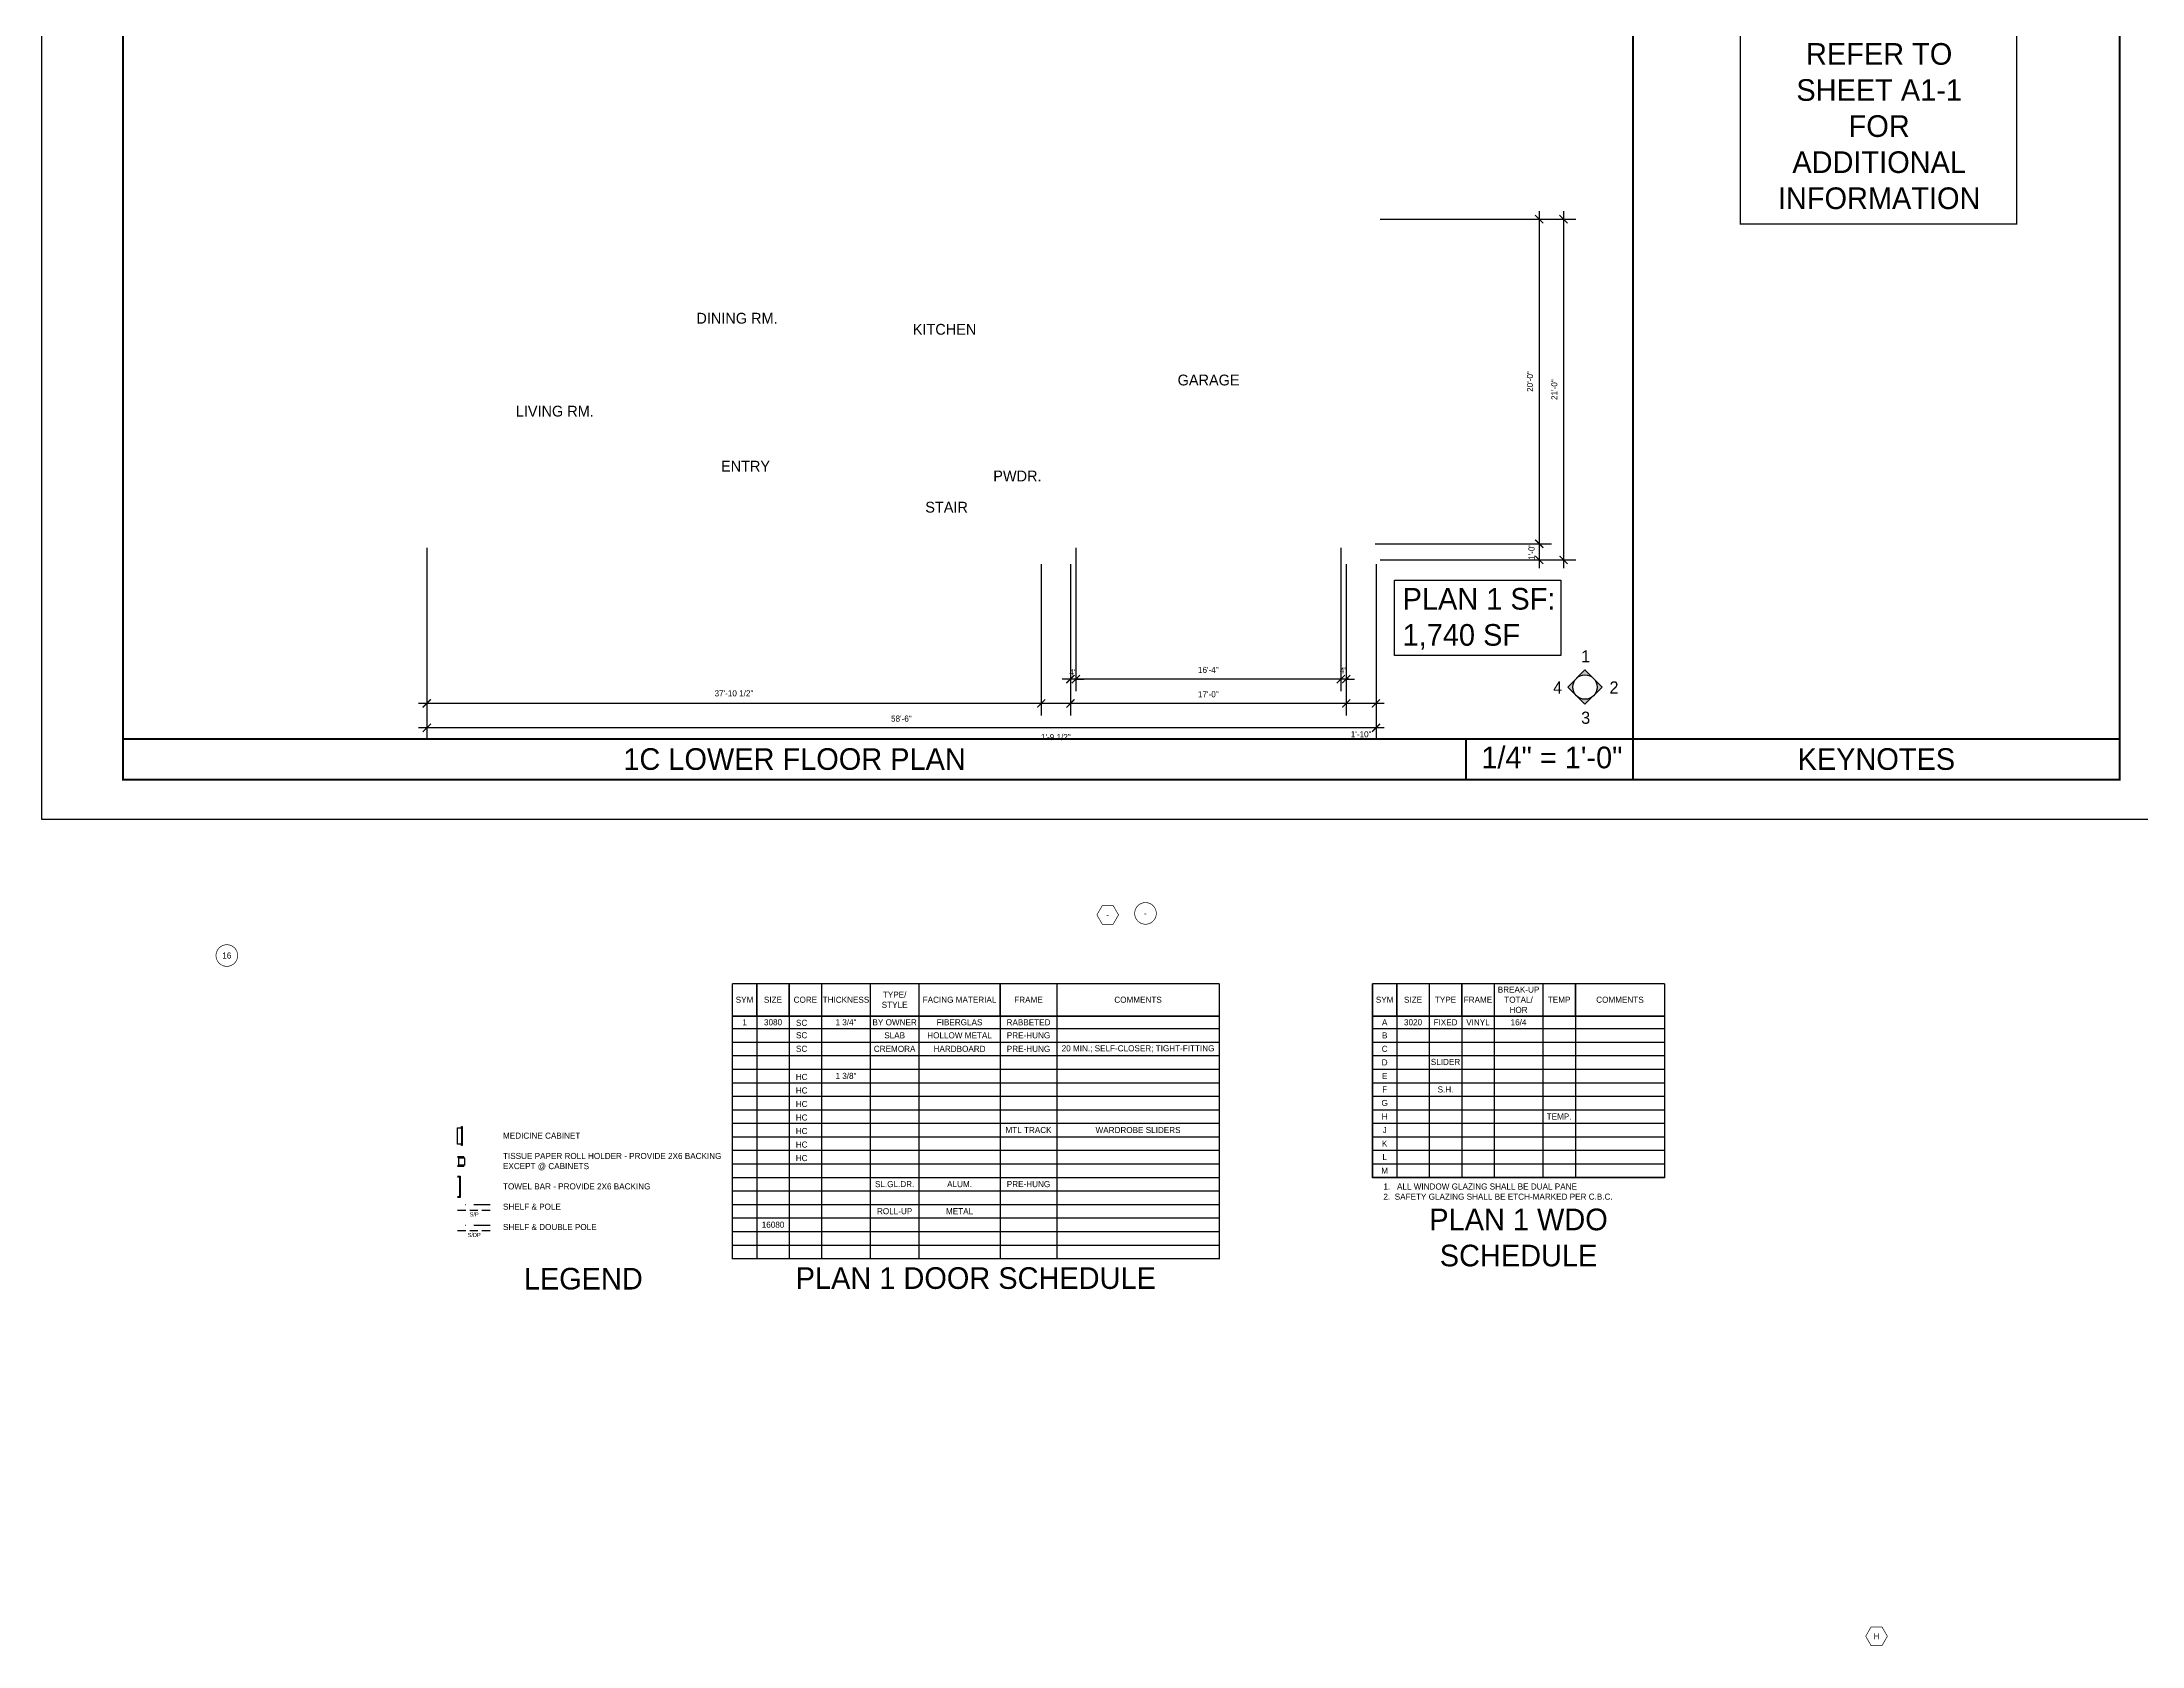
# Model space of a CAD drawing. Extents: x -3307 to 714, y -1870 to 708.
# Drawn here: x -1728 to -175, y -1763 to -577 of the extents above; entities that cross this region are included whole.
import ezdxf
from ezdxf.enums import TextEntityAlignment as Align

# ---------------------------------------------------------------- set-up
doc = ezdxf.new("R2010")
doc.units = 0
doc.header["$LTSCALE"] = 48
doc.header["$MEASUREMENT"] = 0
doc.header["$PDMODE"] = 3
doc.header["$PDSIZE"] = -2
doc.linetypes.add('DASHDOT2', pattern=[0.5, 0.25, -0.125, 0, -0.125])
doc.linetypes.add('HIDDEN2', pattern=[0.1875, 0.125, -0.0625])
doc.layers.get('0').update_dxf_attribs({"linetype": 'CONTINUOUS'})
doc.layers.get('DEFPOINTS').update_dxf_attribs({"linetype": 'CONTINUOUS'})
for name, color, linetype, lineweight in [('24X36TB', 7, 'CONTINUOUS', 30), ('A-MISC1', 1, 'CONTINUOUS', 25), ('A-MISC2', 1, 'CONTINUOUS', 25)]:
    doc.layers.add(name, color=color, linetype=linetype, lineweight=lineweight)
for name, color, linetype in [('A-DIMS', 3, 'CONTINUOUS'), ('A-MISC', 6, 'CONTINUOUS'), ('A-POLE', 3, 'HIDDEN2'), ('A-SYM', 2, 'CONTINUOUS'), ('A-SYM TEXT', 3, 'CONTINUOUS'), ('A-SYMTEXT', 2, 'CONTINUOUS'), ('A-TEXT', 3, 'CONTINUOUS'), ('A_DR_SCH_TXT', 3, 'CONTINUOUS'), ('A_WDO_SCH', 7, 'CONTINUOUS'), ('A_WDO_SCH_TXT', 3, 'CONTINUOUS'), ('AA-MISC', 6, 'CONTINUOUS'), ('TB-text', 3, 'CONTINUOUS')]:
    doc.layers.add(name, color=color, linetype=linetype)
doc.styles.get("Standard").update_dxf_attribs({"font": 'ERASMD.TTF', "height": 4.5})
doc.dimstyles.new('ARCHITECTURE', dxfattribs={"dimscale": 48, "dimtxt": 0.18, "dimasz": 0.125, "dimexe": 0.1875, "dimexo": 0.0625, "dimgap": 0.09375, "dimtad": 1, "dimdec": 4, "dimzin": 3, "dimdsep": 46, "dimlunit": 4, "dimtxsty": 'Standard', "dimblk1": 'ARCHTICK', "dimblk2": 'ARCHTICK', "dimsah": 1, "dimcen": 0.09375, "dimdle": 0.125, "dimclrd": 1, "dimclre": 1, "dimclrt": 3, "dimadec": 0, "dimazin": 0, "dimtfac": 1, "dimtdec": 4, "dimtofl": 0, "dimtmove": 2, "dimatfit": 3, "dimldrblk": 'ARCHTICK', "dimfxl": 1, "dimfrac": 2, "dimtolj": 1, "dimtzin": 0, "dimarcsym": 0})

# ---------------------------------------------------------------- blocks, each defined once
blk = doc.blocks.new('DERF')
at = {"layer": 'A-MISC2', "linetype": 'Continuous'}
for p, q in [((-1311.2, -1088.7), (-1316, -1088.7)), ((-1311.2, -1089.2), (-1316, -1089.2)), ((-1311.2, -1095.2), (-1316, -1095.2)), ((-1311.2, -1095.7), (-1316, -1095.7)), ((-1315, -1094.7), (-1315, -1089.7)), ((-1310.5, -1089.7), (-1315, -1089.7)), ((-1310.5, -1094.7), (-1315, -1094.7)), ((-1312, -1089.7), (-1312, -1089.2)), ((-1312, -1095.2), (-1312, -1094.7)), ((-1311.2, -1089.2), (-1311.2, -1088.7)), ((-1311.2, -1095.7), (-1311.2, -1095.2)), ((-1310.5, -1094.7), (-1310.5, -1089.7))]:
    blk.add_line(p, q, dxfattribs=at)
blk = doc.blocks.new('A$C55E5684B')
at = {"layer": 'AA-MISC'}
for p, q in [((0, 13), (3, 13)), ((0, 1), (0, 13)), ((3, 1), (0, 1)), ((3, 13), (3, 14)), ((3, 14), (3.5, 14)), ((3, 13), (3, 1)), ((3, 0), (3, 1)), ((3.5, 14), (3.5, 0)), ((3.5, 0), (3, 0))]:
    blk.add_line(p, q, dxfattribs=at)
blk = doc.blocks.new('01PSRV01')
at = {"color": 0, "linetype": 'ByBlock'}
blk.add_lwpolyline([(0, 0.5), (-0.43, -0.25), (0.43, -0.25)], close=True, dxfattribs=at)
blk.add_attdef('NUMBER', text='', height=0.25, dxfattribs=at).set_placement((0, 0), align=Align.MIDDLE)
blk = doc.blocks.new('A$C06A91398')
at = {"layer": '24X36TB'}
for p, q in [((495.6, 322.6), (495.6, 274.6)), ((444.6, 306.6), (582.6, 306.6)), ((444.6, 290.6), (582.6, 290.6)), ((444.6, 274.6), (582.6, 274.6)), ((464.9, 250.6), (464.9, 202.6)), ((531.5, 250.6), (531.5, 202.6)), ((444.6, 234.6), (582.6, 234.6)), ((444.6, 218.6), (582.6, 218.6))]:
    blk.add_line(p, q, dxfattribs=at)
blk.add_lwpolyline([(-1115.9, 1085.1), (612.1, 1085.1), (612.1, -66.9), (-1115.9, -66.9)], close=True, dxfattribs=at)
for points, const_width in [([(420.6, -37.4), (420.6, 1055.6), (-1055.9, 1055.6), (-1055.9, -37.4)], 1.5), ([(444.6, 647.5), (444.6, 959.3), (582.6, 959.3), (582.6, 647.5)], 1.5), ([(444.6, 346.6), (444.6, 623.5), (582.6, 623.5), (582.6, 346.6)], 1.5), ([(444.6, 274.6), (444.6, 322.6), (582.6, 322.6), (582.6, 274.6)], 1.5), ([(444.6, 202.6), (444.6, 250.6), (582.6, 250.6), (582.6, 202.6)], 1.5), ([(444.6, 178.6), (582.6, 178.6), (582.6, 154.6), (444.6, 154.6)], 1.5), ([(444.6, 34.6), (444.6, 130.6), (582.6, 130.6), (582.6, 34.6)], 1.5), ([(444.6, 10.6), (582.6, 10.6), (582.6, -37.4), (444.6, -37.4)], 2)]:
    blk.add_lwpolyline(points, close=True, dxfattribs=dict(at, const_width=const_width))
at = {"layer": '24X36TB', "const_width": 1.5}
blk.add_lwpolyline([(513.6, 250.6), (513.6, 202.6)], dxfattribs=at)
at = {"layer": 'TB-text', "xscale": 14.40000000000146, "yscale": 14.39999999999418, "zscale": 14.4}
for p, values in [((456.1, 240.2), {'NUMBER': '1'}), ((522.7, 240.2), {'NUMBER': '4'}), ((456.1, 224.2), {'NUMBER': '2'}), ((522.7, 224.2), {'NUMBER': '5'}), ((456.1, 208.2), {'NUMBER': '3'}), ((522.7, 208.2), {'NUMBER': '6'})]:
    blk.add_blockref('01PSRV01', p, dxfattribs=at).add_auto_attribs(values)
at = {"layer": 'TB-text', "char_height": 4.5, "width": 51, "attachment_point": 4}
for s, insert in [('{\\fEras Medium ITC|b0|i0|c0|p34;DATE}', (451.3, 314.6)), ('{\\fEras Medium ITC|b0|i0|c0|p34;PROJECT NO.}', (451.3, 298.6)), ('{\\fEras Medium ITC|b0|i0|c0|p34;SCALE}', (451.3, 282.6))]:
    blk.add_mtext(s, dxfattribs=dict(at, insert=insert))
blk = doc.blocks.new('_ARCHTICK')
at = {"color": 0, "linetype": 'ByBlock', "const_width": 0.15}
blk.add_lwpolyline([(-0.5, -0.5), (0.5, 0.5)], dxfattribs=at)
blk = doc.blocks.new('*D139')
at = {"layer": 'A-DIMS', "color": 1, "lineweight": -2, "transparency": 16777216}
for p, q in [((-1443.5, -951.2), (-1443.5, -1093.3)), ((-741.5, -963.2), (-741.5, -1093.3)), ((-735.5, -1084.3), (-1449.5, -1084.3))]:
    blk.add_line(p, q, dxfattribs=at)
at = {"layer": 'DEFPOINTS', "color": 0, "transparency": 16777216}
for p in [(-1443.5, -948.2), (-741.5, -960.2), (-1443.5, -1084.3)]:
    blk.add_point(p, dxfattribs=at)
at = {"layer": 'A-DIMS', "color": 1, "lineweight": -2, "transparency": 16777216, "xscale": 6, "yscale": 6, "zscale": 6, "rotation": 180}
blk.add_blockref('_ARCHTICK', (-1443.5, -1084.3), dxfattribs=at)
at = {"layer": 'A-DIMS', "color": 1, "lineweight": -2, "transparency": 16777216, "xscale": 6, "yscale": 6, "zscale": 6}
blk.add_blockref('_ARCHTICK', (-741.5, -1084.3), dxfattribs=at)
at = {"layer": 'A-DIMS', "color": 3, "transparency": 16777216, "insert": (-1092.5, -1077.5), "char_height": 4.5, "attachment_point": 5}
blk.add_mtext('\\A1;58\'-6"', dxfattribs=at)
blk = doc.blocks.new('*D140')
at = {"layer": 'A-DIMS', "color": 1, "lineweight": -2, "transparency": 16777216}
for p, q in [((-763.5, -963.2), (-763.5, -1075.3)), ((-741.5, -963.2), (-741.5, -1075.3)), ((-735.5, -1066.3), (-769.5, -1066.3))]:
    blk.add_line(p, q, dxfattribs=at)
at = {"layer": 'DEFPOINTS', "color": 0, "transparency": 16777216}
for p in [(-763.5, -960.2), (-741.5, -960.2), (-763.5, -1066.3)]:
    blk.add_point(p, dxfattribs=at)
at = {"layer": 'A-DIMS', "color": 1, "lineweight": -2, "transparency": 16777216, "xscale": 6, "yscale": 6, "zscale": 6, "rotation": 180}
blk.add_blockref('_ARCHTICK', (-763.5, -1066.3), dxfattribs=at)
at = {"layer": 'A-DIMS', "color": 1, "lineweight": -2, "transparency": 16777216, "xscale": 6, "yscale": 6, "zscale": 6}
blk.add_blockref('_ARCHTICK', (-741.5, -1066.3), dxfattribs=at)
at = {"layer": 'A-DIMS', "color": 3, "transparency": 16777216, "insert": (-752.5, -1089.1), "char_height": 4.5, "attachment_point": 5}
blk.add_mtext('\\A1;1\'-10"', dxfattribs=at)
blk = doc.blocks.new('*D141')
at = {"layer": 'A-DIMS', "color": 1, "lineweight": -2, "transparency": 16777216}
for p, q in [((-967.5, -963.2), (-967.5, -1075.3)), ((-763.5, -963.2), (-763.5, -1075.3)), ((-757.5, -1066.3), (-973.5, -1066.3))]:
    blk.add_line(p, q, dxfattribs=at)
at = {"layer": 'DEFPOINTS', "color": 0, "transparency": 16777216}
for p in [(-967.5, -960.2), (-763.5, -960.2), (-967.5, -1066.3)]:
    blk.add_point(p, dxfattribs=at)
at = {"layer": 'A-DIMS', "color": 1, "lineweight": -2, "transparency": 16777216, "xscale": 6, "yscale": 6, "zscale": 6, "rotation": 180}
blk.add_blockref('_ARCHTICK', (-967.5, -1066.3), dxfattribs=at)
at = {"layer": 'A-DIMS', "color": 1, "lineweight": -2, "transparency": 16777216, "xscale": 6, "yscale": 6, "zscale": 6}
blk.add_blockref('_ARCHTICK', (-763.5, -1066.3), dxfattribs=at)
at = {"layer": 'A-DIMS', "color": 3, "transparency": 16777216, "insert": (-865.5, -1059.5), "char_height": 4.5, "attachment_point": 5}
blk.add_mtext('\\A1;17\'-0"', dxfattribs=at)
blk = doc.blocks.new('*D142')
at = {"layer": 'A-DIMS', "color": 1, "lineweight": -2, "transparency": 16777216}
for p, q in [((-989, -963.2), (-989, -1075.3)), ((-967.5, -963.2), (-967.5, -1075.3)), ((-961.5, -1066.3), (-995, -1066.3))]:
    blk.add_line(p, q, dxfattribs=at)
at = {"layer": 'DEFPOINTS', "color": 0, "transparency": 16777216}
for p in [(-989, -960.2), (-967.5, -960.2), (-989, -1066.3)]:
    blk.add_point(p, dxfattribs=at)
at = {"layer": 'A-DIMS', "color": 1, "lineweight": -2, "transparency": 16777216, "xscale": 6, "yscale": 6, "zscale": 6, "rotation": 180}
blk.add_blockref('_ARCHTICK', (-989, -1066.3), dxfattribs=at)
at = {"layer": 'A-DIMS', "color": 1, "lineweight": -2, "transparency": 16777216, "xscale": 6, "yscale": 6, "zscale": 6}
blk.add_blockref('_ARCHTICK', (-967.5, -1066.3), dxfattribs=at)
at = {"layer": 'A-DIMS', "color": 3, "transparency": 16777216, "insert": (-978.3, -1091.2), "char_height": 4.5, "attachment_point": 5}
blk.add_mtext('\\A1;1\'-9 1/2"', dxfattribs=at)
blk = doc.blocks.new('*D143')
at = {"layer": 'A-DIMS', "color": 1, "lineweight": -2, "transparency": 16777216}
for p, q in [((-1443.5, -951.2), (-1443.5, -1075.3)), ((-989, -963.2), (-989, -1075.3)), ((-983, -1066.3), (-1449.5, -1066.3))]:
    blk.add_line(p, q, dxfattribs=at)
at = {"layer": 'DEFPOINTS', "color": 0, "transparency": 16777216}
for p in [(-1443.5, -948.2), (-989, -960.2), (-1443.5, -1066.3)]:
    blk.add_point(p, dxfattribs=at)
at = {"layer": 'A-DIMS', "color": 1, "lineweight": -2, "transparency": 16777216, "xscale": 6, "yscale": 6, "zscale": 6, "rotation": 180}
blk.add_blockref('_ARCHTICK', (-1443.5, -1066.3), dxfattribs=at)
at = {"layer": 'A-DIMS', "color": 1, "lineweight": -2, "transparency": 16777216, "xscale": 6, "yscale": 6, "zscale": 6}
blk.add_blockref('_ARCHTICK', (-989, -1066.3), dxfattribs=at)
at = {"layer": 'A-DIMS', "color": 3, "transparency": 16777216, "insert": (-1216.3, -1058.8), "char_height": 4.5, "attachment_point": 5}
blk.add_mtext('\\A1;37\'-10 1/2"', dxfattribs=at)
blk = doc.blocks.new('*D144')
at = {"layer": 'A-DIMS', "color": 1, "lineweight": -2, "transparency": 16777216}
for p, q in [((-767.5, -951.2), (-767.5, -1057.3)), ((-763.5, -963.2), (-763.5, -1057.3)), ((-767.5, -1048.3), (-773.5, -1048.3)), ((-763.5, -1048.3), (-757.5, -1048.3))]:
    blk.add_line(p, q, dxfattribs=at)
at = {"layer": 'DEFPOINTS', "color": 0, "transparency": 16777216}
for p in [(-767.5, -948.2), (-763.5, -960.2), (-767.5, -1048.3)]:
    blk.add_point(p, dxfattribs=at)
at = {"layer": 'A-DIMS', "color": 1, "lineweight": -2, "transparency": 16777216, "xscale": 6, "yscale": 6, "zscale": 6}
blk.add_blockref('_ARCHTICK', (-767.5, -1048.3), dxfattribs=at)
at = {"layer": 'A-DIMS', "color": 1, "lineweight": -2, "transparency": 16777216, "xscale": 6, "yscale": 6, "zscale": 6, "rotation": 180}
blk.add_blockref('_ARCHTICK', (-763.5, -1048.3), dxfattribs=at)
at = {"layer": 'A-DIMS', "color": 3, "transparency": 16777216, "insert": (-765.5, -1041.9), "char_height": 4.5, "attachment_point": 5}
blk.add_mtext('\\A1;4"', dxfattribs=at)
blk = doc.blocks.new('*D145')
at = {"layer": 'A-DIMS', "color": 1, "lineweight": -2, "transparency": 16777216}
for p, q in [((-963.5, -951.2), (-963.5, -1057.3)), ((-767.5, -951.2), (-767.5, -1057.3)), ((-761.5, -1048.3), (-969.5, -1048.3))]:
    blk.add_line(p, q, dxfattribs=at)
at = {"layer": 'DEFPOINTS', "color": 0, "transparency": 16777216}
for p in [(-963.5, -948.2), (-767.5, -948.2), (-963.5, -1048.3)]:
    blk.add_point(p, dxfattribs=at)
at = {"layer": 'A-DIMS', "color": 1, "lineweight": -2, "transparency": 16777216, "xscale": 6, "yscale": 6, "zscale": 6, "rotation": 180}
blk.add_blockref('_ARCHTICK', (-963.5, -1048.3), dxfattribs=at)
at = {"layer": 'A-DIMS', "color": 1, "lineweight": -2, "transparency": 16777216, "xscale": 6, "yscale": 6, "zscale": 6}
blk.add_blockref('_ARCHTICK', (-767.5, -1048.3), dxfattribs=at)
at = {"layer": 'A-DIMS', "color": 3, "transparency": 16777216, "insert": (-865.5, -1041.5), "char_height": 4.5, "attachment_point": 5}
blk.add_mtext('\\A1;16\'-4"', dxfattribs=at)
blk = doc.blocks.new('*D146')
at = {"layer": 'A-DIMS', "color": 1, "lineweight": -2, "transparency": 16777216}
for p, q in [((-963.5, -951.2), (-963.5, -1057.3)), ((-967.5, -963.2), (-967.5, -1057.3)), ((-967.5, -1048.3), (-973.5, -1048.3)), ((-963.5, -1048.3), (-957.5, -1048.3))]:
    blk.add_line(p, q, dxfattribs=at)
at = {"layer": 'DEFPOINTS', "color": 0, "transparency": 16777216}
for p in [(-967.5, -960.2), (-963.5, -948.2), (-967.5, -1048.3)]:
    blk.add_point(p, dxfattribs=at)
at = {"layer": 'A-DIMS', "color": 1, "lineweight": -2, "transparency": 16777216, "xscale": 6, "yscale": 6, "zscale": 6}
blk.add_blockref('_ARCHTICK', (-967.5, -1048.3), dxfattribs=at)
at = {"layer": 'A-DIMS', "color": 1, "lineweight": -2, "transparency": 16777216, "xscale": 6, "yscale": 6, "zscale": 6, "rotation": 180}
blk.add_blockref('_ARCHTICK', (-963.5, -1048.3), dxfattribs=at)
at = {"layer": 'A-DIMS', "color": 3, "transparency": 16777216, "insert": (-965.5, -1043.2), "char_height": 4.5, "attachment_point": 5}
blk.add_mtext('\\A1;4"', dxfattribs=at)
blk = doc.blocks.new('*D147')
at = {"layer": 'A-DIMS', "color": 1, "lineweight": -2, "transparency": 16777216}
for p, q in [((-738.5, -708.3), (-593.8, -708.3)), ((-602.8, -702.3), (-602.8, -966.2)), ((-738.5, -960.2), (-593.8, -960.2))]:
    blk.add_line(p, q, dxfattribs=at)
at = {"layer": 'DEFPOINTS', "color": 0, "transparency": 16777216}
for p in [(-741.5, -708.3), (-741.5, -960.2), (-602.8, -960.2)]:
    blk.add_point(p, dxfattribs=at)
at = {"layer": 'A-DIMS', "color": 1, "lineweight": -2, "transparency": 16777216, "xscale": 6, "yscale": 6, "zscale": 6}
for p, rotation in [((-602.8, -708.3), 90), ((-602.8, -960.2), 270)]:
    blk.add_blockref('_ARCHTICK', p, dxfattribs=dict(at, rotation=rotation))
at = {"layer": 'A-DIMS', "color": 3, "transparency": 16777216, "insert": (-609.6, -834.3), "char_height": 4.5, "attachment_point": 5, "rotation": 90}
blk.add_mtext('\\A1;21\'-0"', dxfattribs=at)
blk = doc.blocks.new('*D148')
at = {"layer": 'A-DIMS', "color": 1, "lineweight": -2, "transparency": 16777216}
for p, q in [((-738.5, -708.3), (-611.8, -708.3)), ((-620.8, -702.3), (-620.8, -954.2)), ((-742, -948.2), (-611.8, -948.2))]:
    blk.add_line(p, q, dxfattribs=at)
at = {"layer": 'DEFPOINTS', "color": 0, "transparency": 16777216}
for p in [(-741.5, -708.3), (-745, -948.2), (-620.8, -948.2)]:
    blk.add_point(p, dxfattribs=at)
at = {"layer": 'A-DIMS', "color": 1, "lineweight": -2, "transparency": 16777216, "xscale": 6, "yscale": 6, "zscale": 6}
for p, rotation in [((-620.8, -708.3), 90), ((-620.8, -948.2), 270)]:
    blk.add_blockref('_ARCHTICK', p, dxfattribs=dict(at, rotation=rotation))
at = {"layer": 'A-DIMS', "color": 3, "transparency": 16777216, "insert": (-627.6, -828.3), "char_height": 4.5, "attachment_point": 5, "rotation": 90}
blk.add_mtext('\\A1;20\'-0"', dxfattribs=at)
blk = doc.blocks.new('*D149')
at = {"layer": 'A-DIMS', "color": 1, "lineweight": -2, "transparency": 16777216}
for p, q in [((-620.8, -942.2), (-620.8, -966.2)), ((-742, -948.2), (-611.8, -948.2)), ((-738.5, -960.2), (-611.8, -960.2))]:
    blk.add_line(p, q, dxfattribs=at)
at = {"layer": 'DEFPOINTS', "color": 0, "transparency": 16777216}
for p in [(-745, -948.2), (-741.5, -960.2), (-620.8, -960.2)]:
    blk.add_point(p, dxfattribs=at)
at = {"layer": 'A-DIMS', "color": 1, "lineweight": -2, "transparency": 16777216, "xscale": 6, "yscale": 6, "zscale": 6}
for p, rotation in [((-620.8, -948.2), 90), ((-620.8, -960.2), 270)]:
    blk.add_blockref('_ARCHTICK', p, dxfattribs=dict(at, rotation=rotation))
at = {"layer": 'A-DIMS', "color": 3, "transparency": 16777216, "insert": (-626.5, -954.2), "char_height": 4.5, "attachment_point": 5, "rotation": 90}
blk.add_mtext('\\A1;1\'-0"', dxfattribs=at)

msp = doc.modelspace()

# ---------------------------------------------------------------- hatches: boundary and pattern name
at = {"layer": 'A-SYMTEXT'}
h = msp.add_hatch(color=256, dxfattribs=at)
h.paths.add_polyline_path([(-574.21981, -1054.17952), (-580.58377, -1047.81555, -0.1989123674), (-577.94773, -1054.17952, -0.1989123674), (-580.58377, -1060.54348)])
h.paths.add_polyline_path([(-593.3117, -1047.81555, -0.4142135624), (-580.58377, -1047.81555), (-586.94773, -1041.45159)])
h.paths.add_polyline_path([(-593.3117, -1047.81555), (-599.67566, -1054.17952), (-593.3117, -1060.54348, -0.1989123674), (-595.94773, -1054.17952, -0.1989123674)])
h.paths.add_polyline_path([(-593.3117, -1060.54348), (-586.94773, -1066.90744), (-580.58377, -1060.54348, -0.4142135624)])

# ---------------------------------------------------------------- linework, layer by layer
at = {"layer": '24X36TB', "const_width": 1.5}
for points in [[(-551.5, -1122.5), (-551.5, -912), (-551.5, -29.5)], [(-1668, -1092.5), (-1074, -1092.5), (-191.5, -1092.5)], [(-674.96736, -1122.5), (-674.96736, -1092.5)]]:
    msp.add_lwpolyline(points, dxfattribs=at)
at = {"layer": 'A-DIMS', "const_width": 1}
msp.add_lwpolyline([(-472.08555, -567.40222), (-267.77882, -567.40222), (-267.77882, -711.84453), (-472.08555, -711.84453)], close=True, dxfattribs=at)
at = {"layer": 'A-MISC'}
for points in [[(-1420.80352, -1415.67269), (-1418.80352, -1415.67269), (-1418.80352, -1431.62647), (-1420.80352, -1431.62647)], [(-1420.80352, -1416.17269), (-1419.30352, -1416.17269), (-1419.30352, -1431.12647), (-1420.80352, -1431.12647)]]:
    msp.add_lwpolyline(points, dxfattribs=at)
at = {"layer": 'A-POLE'}
for p, q in [((-1396.63734, -1441.01405), (-1420.87529, -1441.01405)), ((-1396.63734, -1456.27287), (-1420.87529, -1456.27287))]:
    msp.add_line(p, q, dxfattribs=at)
at = {"layer": 'A-POLE', "linetype": 'DASHDOT2'}
for p, q in [((-1396.63734, -1437.01405), (-1420.66217, -1437.01405)), ((-1396.63734, -1452.27287), (-1420.66217, -1452.27287))]:
    msp.add_line(p, q, dxfattribs=at)
at = {"layer": 'A-SYM', "color": 1, "const_width": 0.5}
msp.add_lwpolyline([(-947.89505, -1222.59434), (-943.8963, -1229.52038), (-935.8963, -1229.52038), (-931.8963, -1222.59217), (-935.8963, -1215.66397), (-943.8963, -1215.66397), (-947.89524, -1222.59034)], dxfattribs=at)
msp.add_lwpolyline([(-911.96483, -1213.49728, 458.3655088837), (-911.89502, -1213.49759, 458.3655088837)], format="xyb", dxfattribs=at)
at = {"layer": 'A-SYM', "const_width": 0.5}
msp.add_lwpolyline([(-1591.30897, -1244.64107, 458.3655088837), (-1591.23916, -1244.64138, 458.3655088837)], format="xyb", dxfattribs=at)
msp.add_lwpolyline([(-379.34082, -1755.88658), (-375.34207, -1762.81262), (-367.34207, -1762.81262), (-363.34207, -1755.88442), (-367.34207, -1748.95621), (-375.34207, -1748.95621), (-379.34102, -1755.88259)], dxfattribs=at)
at = {"layer": 'A-SYMTEXT'}
for p, q in [((-599.67566, -1054.17952), (-586.94773, -1041.45159)), ((-586.94773, -1066.90744), (-599.67566, -1054.17952)), ((-574.21981, -1054.17952), (-586.94773, -1041.45159)), ((-586.94773, -1066.90744), (-574.21981, -1054.17952))]:
    msp.add_line(p, q, dxfattribs=at)
msp.add_circle((-586.94773, -1054.17952), 9, dxfattribs=at)
at = {"layer": 'A-TEXT'}
msp.add_lwpolyline([(-727.81005, -975.26483), (-604.81005, -975.26483), (-604.81005, -1030.76483), (-727.81005, -1030.76483)], close=True, dxfattribs=at)
at = {"layer": 'A_DR_SCH_TXT', "color": 7}
for p, q in [((-1199.28891, -1273.34979), (-1199.28891, -1476.6474)), ((-1175.46743, -1273.34979), (-1175.46743, -1476.6474)), ((-1151.46743, -1273.34979), (-1151.46743, -1476.6474)), ((-1115.46743, -1273.34979), (-1115.46743, -1476.6474)), ((-1079.46743, -1273.34979), (-1079.46743, -1476.6474)), ((-1019.46743, -1273.34979), (-1019.46743, -1476.6474)), ((-977.46743, -1273.34979), (-977.46743, -1476.6474)), ((-1217.46743, -1297.34979), (-857.46743, -1297.34979)), ((-1217.46743, -1306.6474), (-857.46743, -1306.6474)), ((-1217.46743, -1316.6474), (-857.46743, -1316.6474)), ((-1217.46743, -1326.6474), (-857.46743, -1326.6474)), ((-1217.46743, -1336.6474), (-857.46743, -1336.6474)), ((-1217.46743, -1346.6474), (-857.46743, -1346.6474)), ((-1217.46743, -1356.6474), (-857.46743, -1356.6474)), ((-1217.46743, -1366.6474), (-857.46743, -1366.6474)), ((-1217.46743, -1376.6474), (-857.46743, -1376.6474)), ((-1217.46743, -1386.6474), (-857.46743, -1386.6474)), ((-1217.46743, -1396.6474), (-857.46743, -1396.6474)), ((-1217.46743, -1406.6474), (-857.46743, -1406.6474)), ((-1217.46743, -1416.6474), (-857.46743, -1416.6474)), ((-1217.46743, -1426.6474), (-857.46743, -1426.6474)), ((-1217.46743, -1436.6474), (-857.46743, -1436.6474)), ((-1217.46743, -1446.6474), (-857.46743, -1446.6474)), ((-1217.46743, -1456.6474), (-857.46743, -1456.6474)), ((-1217.46743, -1466.6474), (-857.46743, -1466.6474)), ((-1217.46743, -1476.6474), (-857.46743, -1476.6474))]:
    msp.add_line(p, q, dxfattribs=at)
at = {"layer": 'A_DR_SCH_TXT', "color": 7, "const_width": 1}
for points in [[(-1217.46743, -1273.34979), (-1217.46743, -1476.6474), (-857.46743, -1476.6474), (-857.46743, -1273.34979)], [(-857.46743, -1273.34979), (-1217.46743, -1273.34979)], [(-1199.46743, -1273.34979), (-1199.46743, -1297.34979)], [(-1175.46743, -1273.34979), (-1175.46743, -1297.34979)], [(-1151.46743, -1273.34979), (-1151.46743, -1297.34979)], [(-1115.46743, -1273.34979), (-1115.46743, -1297.34979)], [(-1079.46743, -1273.34979), (-1079.46743, -1297.34979)], [(-1019.46743, -1273.34979), (-1019.46743, -1297.34979)], [(-977.46743, -1273.34979), (-977.46743, -1297.34979)], [(-857.46743, -1297.34979), (-1217.46743, -1297.34979)]]:
    msp.add_lwpolyline(points, dxfattribs=at)
at = {"layer": 'A_WDO_SCH'}
for p, q in [((-726.08988, -1273.34979), (-726.08988, -1416.6474)), ((-702.08988, -1273.34979), (-702.08988, -1416.6474)), ((-678.08988, -1273.34979), (-678.08988, -1416.6474)), ((-654.08988, -1273.34979), (-654.08988, -1416.6474)), ((-618.08988, -1273.34979), (-618.08988, -1416.6474)), ((-594.08988, -1273.34979), (-594.08988, -1416.6474)), ((-744.08988, -1297.34979), (-528.08988, -1297.34979)), ((-744.08988, -1306.6474), (-528.08988, -1306.6474)), ((-744.08988, -1316.6474), (-528.08988, -1316.6474)), ((-744.08988, -1326.6474), (-528.08988, -1326.6474)), ((-744.08988, -1336.6474), (-528.08988, -1336.6474)), ((-744.08988, -1346.6474), (-528.08988, -1346.6474)), ((-744.08988, -1356.6474), (-528.08988, -1356.6474)), ((-744.08988, -1366.6474), (-528.08988, -1366.6474)), ((-744.08988, -1376.6474), (-528.08988, -1376.6474)), ((-744.08988, -1386.6474), (-528.08988, -1386.6474)), ((-744.08988, -1396.6474), (-528.08988, -1396.6474)), ((-744.08988, -1406.6474), (-528.08988, -1406.6474)), ((-744.08988, -1416.6474), (-528.08988, -1416.6474)), ((-744.08988, -1416.6474), (-528.08988, -1416.6474)), ((-744.08988, -1416.6474), (-528.08988, -1416.6474)), ((-744.08988, -1416.6474), (-528.08988, -1416.6474)), ((-744.08988, -1416.6474), (-528.08988, -1416.6474))]:
    msp.add_line(p, q, dxfattribs=at)
at = {"layer": 'A_WDO_SCH', "const_width": 1}
for points in [[(-744.08988, -1273.34979), (-744.08988, -1416.6474), (-528.08988, -1416.6474), (-528.08988, -1273.34979)], [(-528.08988, -1273.34979), (-744.08988, -1273.34979)], [(-726.08988, -1273.34979), (-726.08988, -1297.34979)], [(-702.08988, -1273.34979), (-702.08988, -1297.34979)], [(-678.08988, -1273.34979), (-678.08988, -1297.34979)], [(-654.08988, -1273.34979), (-654.08988, -1297.34979)], [(-618.08988, -1273.34979), (-618.08988, -1297.34979)], [(-594.08988, -1273.34979), (-594.08988, -1297.34979)], [(-528.08988, -1297.34979), (-744.08988, -1297.34979)]]:
    msp.add_lwpolyline(points, dxfattribs=at)

# ---------------------------------------------------------------- block references
at = {"layer": 'A-DIMS'}
msp.add_blockref('A$C06A91398', (-612.11644, -1085.14447), dxfattribs=at)
at = {"layer": 'A-MISC1'}
msp.add_blockref('DERF', (-104.84652, -312.80751), dxfattribs=at)
at = {"layer": 'AA-MISC'}
msp.add_blockref('A$C55E5684B', (-1420.80353, -1392.97114), dxfattribs=at)

# ---------------------------------------------------------------- texts
at = {"layer": 'A-SYM TEXT', "color": 1, "char_height": 4.5, "width": 16, "attachment_point": 5}
for insert in [(-939.89567, -1222.59217), (-911.96483, -1221.49724)]:
    msp.add_mtext('-', dxfattribs=dict(at, insert=insert))
at = {"layer": 'A-SYM TEXT', "char_height": 4.5, "width": 16, "attachment_point": 5}
for s, insert in [('16', (-1591.30897, -1252.64104)), ('H', (-371.34145, -1755.88442))]:
    msp.add_mtext(s, dxfattribs=dict(at, insert=insert))
at = {"layer": 'A-SYMTEXT', "color": 3, "char_height": 9, "width": 48.1950375, "attachment_point": 1}
for s, insert in [('{\\fEras Medium ITC|b0|i0|c0|p34;1}', (-589.81027, -1026.96676)), ('{\\fEras Medium ITC|b0|i0|c0|p34;4}', (-610.50334, -1049.98288)), ('{\\fEras Medium ITC|b0|i0|c0|p34;2}', (-568.83747, -1049.98288)), ('{\\fEras Medium ITC|b0|i0|c0|p34;3}', (-589.81027, -1072.33512))]:
    msp.add_mtext(s, dxfattribs=dict(at, insert=insert))
at = {"layer": 'A-TEXT'}
for s, insert, char_height, width, attachment_point in [('DINING RM.', (-1214.03471, -781.57645), 8, 144, 5), ('KITCHEN', (-1060.5405, -789.76471), 8, 97.4931462, 5), ('GARAGE', (-865.29156, -827.25), 8, 240.5, 5), ('LIVING RM.', (-1348.7842, -850.25), 8, 182.5147186, 5), ('ENTRY', (-1207.73857, -890.88538), 8, 182.5147186, 5), ('PWDR.', (-1006.67391, -898.1469), 8, 240.4771889, 5), ('STAIR', (-1059.04156, -921.25), 8, 77, 5), ('PLAN 1 SF: \\P1,740 SF', (-721.81005, -1003.76483), 16, 759.0326388, 4), ('1C LOWER FLOOR PLAN', (-1171.48368, -1107.5), 16, 993.0326388, 5), ('1/4" = 1\'-0"', (-611.44139, -1098.22273), 16, 628.1875, 2), ('KEYNOTES', (-371.5, -1107.5), 16, 360, 5), ('MEDICINE CABINET\\P\\PTISSUE PAPER ROLL HOLDER - PROVIDE 2X6 BACKING EXCEPT @ CABINETS\\P\\PTOWEL BAR - PROVIDE 2X6 BACKING\\P\\PSHELF & POLE\\P\\PSHELF & DOUBLE POLE', (-1387.08634, -1383.54601), 4.5, 168.375, 1), ('S/P', (-1408.42243, -1443.97748), 3, 9.0706308, 5), ('S/DP', (-1408.42243, -1459.2363), 3, 9.0706308, 5), ('LEGEND', (-1327.71743, -1491.6474), 16, 220.5, 5)]:
    msp.add_mtext(s, dxfattribs=dict(at, insert=insert, char_height=char_height, width=width, attachment_point=attachment_point))
at = {"layer": 'A_DR_SCH_TXT', "color": 3, "char_height": 4.5, "attachment_point": 5}
for s, insert, width in [('TYPE/\\PSTYLE', (-1097.46743, -1285.34979), 36), ('FACING MATERIAL', (-1049.46743, -1285.34979), 60), ('FRAME', (-998.46743, -1285.34979), 42), ('COMMENTS', (-917.46743, -1285.34979), 120), ('1', (-1208.37817, -1301.9986), 18.1785198), ('3080', (-1187.37817, -1301.9986), 23.8214802), ('SC', (-1166.23085, -1302.40921), 30), ('1 3/4"', (-1133.46743, -1301.9986), 36), ('BY OWNER', (-1097.46743, -1301.9986), 36), ('FIBERGLAS', (-1049.46743, -1301.9986), 60), ('RABBETED', (-998.46743, -1301.9986), 42), ('SC', (-1166.23085, -1311.58799), 30), ('SC', (-1166.23085, -1321.58799), 30), ('CREMORA', (-1097.46743, -1321.6474), 36), ('SLAB', (-1097.46743, -1311.6474), 36), ('HOLLOW METAL', (-1049.46743, -1311.6474), 60), ('HARDBOARD', (-1049.46743, -1321.6474), 60), ('PRE-HUNG', (-998.46743, -1311.6474), 42), ('PRE-HUNG', (-998.46743, -1321.6474), 42), ('20 MIN.; SELF-CLOSER; TIGHT-FITTING', (-917.46743, -1321.6474), 120), ('HC', (-1166.23085, -1342.40921), 30), ('HC', (-1166.23085, -1352.40921), 30), ('1 3/8"', (-1133.46743, -1341.6474), 36), ('HC', (-1166.23085, -1362.40921), 30), ('HC', (-1166.23085, -1372.40921), 30), ('HC', (-1166.23085, -1382.40921), 30), ('MTL TRACK', (-998.46743, -1381.6474), 42), ('WARDROBE SLIDERS', (-917.46743, -1381.6474), 120), ('HC', (-1166.23085, -1392.40921), 30), ('HC', (-1166.23085, -1402.40921), 30), ('SL.GL.DR.', (-1097.46743, -1421.6474), 36), ('ALUM.', (-1049.46743, -1421.6474), 60), ('PRE-HUNG', (-998.46743, -1421.6474), 42), ('ROLL-UP', (-1097.46743, -1441.6474), 36), ('METAL', (-1049.46743, -1441.6474), 60), ('16080', (-1187.37817, -1451.6474), 23.8214802)]:
    msp.add_mtext(s, dxfattribs=dict(at, insert=insert, width=width))
at = {"layer": 'A_WDO_SCH', "insert": (-736.01177, -1413.64102), "char_height": 4.5, "width": 245.625, "attachment_point": 1}
msp.add_mtext('\\P1.   ALL WINDOW GLAZING SHALL BE DUAL PANE\\P2.  SAFETY GLAZING SHALL BE ETCH-MARKED PER C.B.C.', dxfattribs=at)
at = {"layer": 'A_WDO_SCH_TXT', "color": 3, "char_height": 4.5, "attachment_point": 5}
for s, insert, width in [('SYM', (-1208.46743, -1285.34979), 18), ('SIZE', (-1187.46743, -1285.34979), 24), ('CORE', (-1163.46743, -1285.34979), 24), ('THICKNESS', (-1133.46743, -1285.34979), 36), ('SYM', (-735.08988, -1285.34979), 18), ('SIZE', (-714.08988, -1285.34979), 24), ('TYPE', (-690.08988, -1285.34979), 24), ('FRAME', (-666.08988, -1285.34979), 24), ('BREAK-UP \\PTOTAL/\\PHOR', (-636.08988, -1285.34979), 36), ('TEMP', (-606.08988, -1285.34979), 24), ('COMMENTS', (-561.08988, -1285.34979), 66), ('A', (-735.08988, -1301.9986), 18), ('3020', (-714.08988, -1301.9986), 24), ('FIXED', (-690.08988, -1301.9986), 24), ('VINYL', (-666.08988, -1301.9986), 24), ('16/4', (-636.08988, -1301.9986), 36), ('C', (-735.08988, -1321.6474), 18), ('B', (-735.08988, -1311.6474), 18), ('D', (-735.08988, -1331.6474), 18), ('SLIDER', (-690.08988, -1331.29621), 24), ('E', (-735.08988, -1341.6474), 18), ('F', (-735.08988, -1351.6474), 18), ('S.H.', (-690.08988, -1351.6474), 24), ('G', (-735.08988, -1361.6474), 18), ('H', (-735.08988, -1371.6474), 18), ('J', (-735.08988, -1381.6474), 18), ('TEMP.', (-606.08988, -1371.6474), 24), ('K', (-735.08988, -1391.6474), 18), ('M', (-735.08988, -1411.6474), 18), ('L', (-735.08988, -1401.6474), 18)]:
    msp.add_mtext(s, dxfattribs=dict(at, insert=insert, width=width))
at = {"layer": 'TB-text', "char_height": 16, "attachment_point": 5}
for s, insert, width in [('{\\fEras Demi ITC|b0|i0|c0|p34;REFER TO SHEET A1-1 FOR ADDITIONAL INFORMATION}', (-369.40507, -639.57629), 138), ('PLAN 1 WDO \\PSCHEDULE', (-636.08988, -1461.19312), 216), ('PLAN 1 DOOR SCHEDULE', (-1037.46743, -1491.19312), 360)]:
    msp.add_mtext(s, dxfattribs=dict(at, insert=insert, width=width))

# ---------------------------------------------------------------- dimensions: what is measured, and where the dimension line sits
at = {"layer": 'A-DIMS'}
for base, p2, picture, middle in [((-620.82604, -948.25), (-745.04156, -948.25), '*D148', (-627.64857, -828.25)), ((-602.82604, -960.25), (-741.54156, -960.25), '*D147', (-609.64857, -834.25))]:
    dim = msp.add_linear_dim(base=base, p1=(-741.54156, -708.25), p2=p2, angle=90, dimstyle='ARCHITECTURE', dxfattribs=at)
    dim.commit()
    dim.dimension.update_dxf_attribs({"geometry": picture, "text_midpoint": middle})
dim = msp.add_linear_dim(base=(-620.82604, -960.25), p1=(-745.04156, -948.25), p2=(-741.54156, -960.25), angle=90, dimstyle='ARCHITECTURE', dxfattribs=at)
dim.commit()
dim.dimension.update_dxf_attribs({"geometry": '*D149', "text_midpoint": (-626.46795, -954.19989), "dimtype": 160})
for base, p1, p2, picture, middle in [((-1443.54156, -1084.33439), (-741.54156, -960.25), (-1443.54156, -948.25), '*D139', (-1092.54156, -1077.51186)), ((-1443.54156, -1066.33439), (-989.04156, -960.25), (-1443.54156, -948.25), '*D143', (-1216.29156, -1058.80307)), ((-989.04156, -1066.33439), (-967.54156, -960.25), (-989.04156, -960.25), '*D142', (-978.29156, -1091.17834)), ((-967.54156, -1066.33439), (-763.54156, -960.25), (-967.54156, -960.25), '*D141', (-865.54156, -1059.51186)), ((-963.54156, -1048.33439), (-767.54156, -948.25), (-963.54156, -948.25), '*D145', (-865.54156, -1041.54812)), ((-763.54156, -1066.33439), (-741.54156, -960.25), (-763.54156, -960.25), '*D140', (-752.54156, -1089.05197))]:
    dim = msp.add_linear_dim(base=base, p1=p1, p2=p2, dimstyle='ARCHITECTURE', dxfattribs=at)
    dim.commit()
    dim.dimension.update_dxf_attribs({"geometry": picture, "text_midpoint": middle})
for base, p1, p2, picture, middle in [((-967.54156, -1048.33439), (-963.54156, -948.25), (-967.54156, -960.25), '*D146', (-965.54156, -1043.21188)), ((-767.54156, -1048.33439), (-763.54156, -960.25), (-767.54156, -948.25), '*D144', (-765.54156, -1041.9176))]:
    dim = msp.add_linear_dim(base=base, p1=p1, p2=p2, dimstyle='ARCHITECTURE', dxfattribs=at)
    dim.commit()
    dim.dimension.update_dxf_attribs({"geometry": picture, "text_midpoint": middle, "dimtype": 160})

doc.saveas('drawing.dxf')
